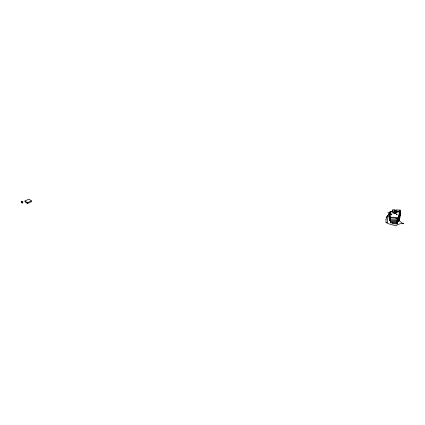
<?xml version="1.0" encoding="UTF-8"?>
<svg xmlns="http://www.w3.org/2000/svg" width="425" height="425" viewBox="0 0 425 425"><rect width="100%" height="100%" fill="white"/><g stroke="black" fill="none" stroke-linecap="round" stroke-linejoin="round"><path stroke-width="0.64" d="M394.586 213.106L394.729 211.352L395.951 211.448M395.803 213.143L395.903 211.953L395.813 213.026M392.546 211.581L392.599 211.018L394.549 211.082L394.496 211.645L392.658 212.999L396.562 213.116L395.771 211.119L399.914 211.246L399.861 211.809L399.373 211.793L398.852 218.238L389.587 217.951L390.108 211.507L392.79 211.592L392.753 211.958L391.048 211.905L391.085 211.538M395.717 213.276L395.951 209.945L400.095 210.072L399.861 212.606L399.373 212.59L398.841 218.365L397.375 218.317L397.232 220.665L389.571 220.469L390.108 212.303M389.938 214.954L389.571 218.875L390.548 218.907L390.325 221.298L397.157 221.51L397.375 219.114L398.841 219.162M389.927 215.826L389.571 219.672L397.232 219.868M389.571 220.469L389.927 216.623M389.571 218.078L390.548 218.11L390.405 220.453M390.548 219.704L390.325 222.094L397.157 222.307L397.375 219.916L398.841 219.959L399.373 213.387L399.861 213.403L400.095 210.869M392.604 211.746L392.78 209.844L394.729 209.907L394.692 211.947M392.663 211.91L392.78 210.646M394.729 209.907L394.496 212.442L393.577 213.116M394.729 210.704L394.496 213.238L394.496 211.645M392.764 222.971L392.764 223.768L397.157 223.901L397.375 218.317M397.375 221.51L398.353 221.537L398.459 220.41M390.304 220.495L390.325 222.897L397.157 223.104L397.375 220.713L398.841 220.756L399.335 214.667M397.943 220.527L398.916 220.559L398.969 219.996C399.654 219.698 399.484 220.798 398.932 220.421M400.095 211.666L399.861 214.2L399.373 214.184M400.095 212.463L399.861 214.997L399.373 214.986L399.373 211.793M398.889 215.767L399.861 215.799L400.095 210.072M385.974 219.38L386.58 217.85L386.171 217.616L389.289 213.828L387.839 212.681L390.655 212.946M389.842 214.992L387.563 217.951L387.929 218.089L387.494 219.438L387.669 222.525L386.086 222.647L385.974 219.348M389.289 213.839L386.171 217.616M21.25 201.45L21.749 201.216L22.823 201.981L22.823 202.783L22.323 203.012L21.25 202.247L21.25 201.45L22.323 202.215L22.323 203.012M21.25 202.247L21.749 202.013M22.323 202.215L22.823 201.981M24.985 200.977L28.98 199.118L31.429 200.876L31.429 201.673L27.439 203.532L24.985 201.774L24.985 200.977L27.439 202.73L27.439 203.532M27.439 202.73L31.429 200.876M394.485 212.861L395.702 212.898M389.587 217.154L398.852 217.441M400.244 213.366L400.701 213.637L399.282 220.904L402.661 223.295L403.75 223.375L402.321 223.863L401.816 223.337L398.905 224.172L396.695 225.154L396.1 225.882L389.257 223.986L386.086 222.615M400.058 211.315L400.058 212.112M399.914 211.246L399.914 212.043M399.973 213.026L399.973 213.828M399.861 211.809L399.861 215.799M399.282 214.375L399.282 215.231M399.033 216.293L399.033 217.09M398.969 218.551L398.969 220.054M398.916 219.114L398.916 220.559M398.841 218.365L398.841 220.756M398.353 220.74L398.353 221.537M397.157 221.51L397.157 223.901M395.951 209.945L395.951 210.742M395.771 211.119L395.771 211.916M394.549 211.082L394.549 211.878M392.78 209.844L392.737 211.884M392.599 211.018L392.599 211.815M390.548 218.11L390.548 221.298M390.108 211.507L390.108 213.1M389.762 216.006L389.762 216.803M390.846 214.072L390.782 214.774L391.76 214.806L391.823 214.104L390.846 214.072M396.504 214.248L396.467 214.667L397.152 214.689L397.189 214.269L396.504 214.248M396.69 211.708L396.658 212.08L398.363 212.133L398.4 211.762L396.69 211.708M396.158 218.28L396.105 218.843L397.083 218.875L397.131 218.312L396.158 218.28"/></g></svg>
